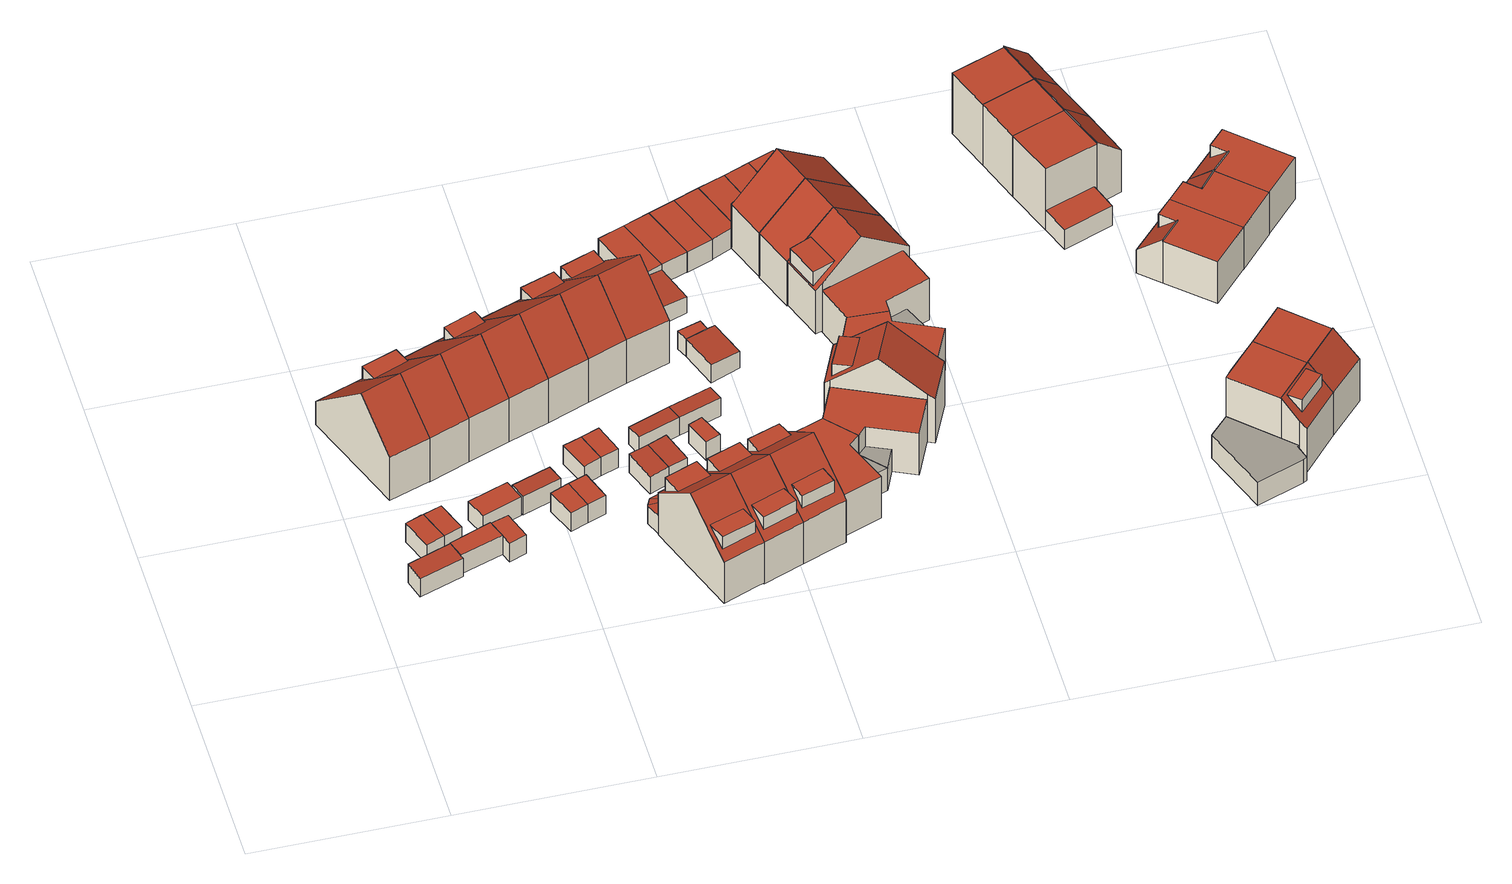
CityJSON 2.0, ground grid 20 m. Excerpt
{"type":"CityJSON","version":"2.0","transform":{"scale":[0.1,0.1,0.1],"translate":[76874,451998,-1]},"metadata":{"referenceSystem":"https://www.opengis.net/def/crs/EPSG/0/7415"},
"CityObjects":{
"building1":{"type":"Building","attributes":{"Volume":26.53,"Dakoppervlakte":10.63,"Muuroppervlakte":35.12,"Vloeroppervlakte":10.61,"hoogte_Z_max_in_m_NAP":2.45,"GEB_DOEL":"onbekend","dateOfConstruction":"1981-01-01","measuredHeight":2.57},"geometry":[{"type":"Solid","lod":"2","boundaries":[[[[0,1,2,3,4]],[[5,6,7,8,9]],[[3,2,9,8]],[[2,1,5,9]],[[1,0,6,5]],[[7,6,0,4]],[[7,4,3,8]]]],"semantics":{"surfaces":[{"type":"GroundSurface"},{"type":"RoofSurface"},{"type":"WallSurface"}],"values":[[0,1,2,2,2,2,2]]}}]},
"building2":{"type":"Building","attributes":{"Volume":17.94,"Dakoppervlakte":6.96,"Muuroppervlakte":28.15,"Vloeroppervlakte":6.96,"hoogte_Z_max_in_m_NAP":2.44,"GEB_DOEL":"onbekend","dateOfConstruction":"1981-01-01","measuredHeight":2.58},"geometry":[{"type":"Solid","lod":"2","boundaries":[[[[10,11,12,13,14]],[[15,16,17,18,19]],[[19,13,12,11,16,15]],[[11,10,17,16]],[[14,18,17,10]],[[13,19,18,14]]]],"semantics":{"surfaces":[{"type":"GroundSurface"},{"type":"RoofSurface"},{"type":"WallSurface"}],"values":[[0,1,2,2,2,2]]}}]},
"building3":{"type":"Building","attributes":{"Volume":18.06,"Dakoppervlakte":6.96,"Muuroppervlakte":28.33,"Vloeroppervlakte":6.96,"hoogte_Z_max_in_m_NAP":2.44,"GEB_DOEL":"onbekend","dateOfConstruction":"1981-01-01","measuredHeight":2.59},"geometry":[{"type":"Solid","lod":"2","boundaries":[[[[20,21,22,23]],[[19,18,24,25]],[[20,23,18,19]],[[23,22,24,18]],[[21,25,24,22]],[[20,19,25,21]]]],"semantics":{"surfaces":[{"type":"GroundSurface"},{"type":"RoofSurface"},{"type":"WallSurface"}],"values":[[0,1,2,2,2,2]]}}]},
"building4":{"type":"Building","attributes":{"Volume":401.96,"Dakoppervlakte":77.25,"Muuroppervlakte":218.85,"Vloeroppervlakte":54.76,"hoogte_Z_max_in_m_NAP":10.37,"GEB_DOEL":"woonfunctie","dateOfConstruction":"1981-01-01","measuredHeight":10.52},"geometry":[{"type":"Solid","lod":"2","boundaries":[[[[26,27,28,29,30,31]],[[32,33,34,35]],[[33,32,36,37]],[[26,35,34,27]],[[30,29,37,36]],[[37,29,28,33]],[[36,32,35,26,31,30]],[[28,27,34,33]]]],"semantics":{"surfaces":[{"type":"GroundSurface"},{"type":"RoofSurface"},{"type":"WallSurface"}],"values":[[0,1,1,2,2,2,2,2]]}}]},
"building5":{"type":"Building","attributes":{"Volume":23.72,"Dakoppervlakte":8.85,"Muuroppervlakte":34.92,"Vloeroppervlakte":8.85,"hoogte_Z_max_in_m_NAP":2.54,"GEB_DOEL":"onbekend","dateOfConstruction":"1981-01-01","measuredHeight":2.68},"geometry":[{"type":"Solid","lod":"2","boundaries":[[[[38,4,3,39]],[[40,41,42,43]],[[3,4,43,42]],[[4,38,40,43]],[[40,38,39,41]],[[3,42,41,39]]]],"semantics":{"surfaces":[{"type":"GroundSurface"},{"type":"RoofSurface"},{"type":"WallSurface"}],"values":[[0,1,2,2,2,2]]}}]},
"building6":{"type":"Building","attributes":{"Volume":15.72,"Dakoppervlakte":6.32,"Muuroppervlakte":25.7,"Vloeroppervlakte":6.32,"hoogte_Z_max_in_m_NAP":2.35,"GEB_DOEL":"onbekend","dateOfConstruction":"1981-01-01","measuredHeight":2.49},"geometry":[{"type":"Solid","lod":"2","boundaries":[[[[44,45,38,39,46]],[[47,48,49,50,51]],[[39,38,49,48]],[[38,45,50,49]],[[45,44,51,50]],[[51,44,46,47]],[[39,48,47,46]]]],"semantics":{"surfaces":[{"type":"GroundSurface"},{"type":"RoofSurface"},{"type":"WallSurface"}],"values":[[0,1,2,2,2,2,2]]}}]},
"building7":{"type":"Building","attributes":{"Volume":411.85,"Dakoppervlakte":67.81,"Muuroppervlakte":219.6,"Vloeroppervlakte":55.14,"hoogte_Z_max_in_m_NAP":10.37,"GEB_DOEL":"woonfunctie","dateOfConstruction":"1981-01-01","measuredHeight":10.54},"children":["building7-1"],"geometry":[{"type":"Solid","lod":"2","boundaries":[[[[52,53,54,55,56,57]],[[37,58,59,33]],[[59,60,34,33],[61,62,63,64]],[[53,52,34,60]],[[52,57,33,34]],[[56,55,58,37]],[[57,56,37,33]],[[58,55,54,53,60,59]],[[65,66,64,63]],[[65,63,62]],[[62,61,66,65]],[[66,61,64]]]],"semantics":{"surfaces":[{"type":"GroundSurface"},{"type":"RoofSurface"},{"type":"WallSurface"}],"values":[[0,1,1,2,2,2,2,2,1,2,2,2]]}}]},
"building7-1":{"type":"BuildingInstallation","attributes":{"relationToConstruction":"outside"},"parents":["building7"],"geometry":[{"type":"MultiSurface","lod":"2","boundaries":[[[65,66,64,63]],[[65,63,62]],[[62,61,66,65]],[[66,61,64]]],"semantics":{"surfaces":[{"type":"RoofSurface"},{"type":"WallSurface"}],"values":[0,1,1,1]}}]},
"building8":{"type":"Building","attributes":{"Volume":26.16,"Dakoppervlakte":10.47,"Muuroppervlakte":34,"Vloeroppervlakte":10.47,"hoogte_Z_max_in_m_NAP":2.35,"GEB_DOEL":"onbekend","dateOfConstruction":"1981-01-01","measuredHeight":2.5},"geometry":[{"type":"Solid","lod":"2","boundaries":[[[[67,68,69,70]],[[71,72,73,74]],[[69,68,73,72]],[[68,67,74,73]],[[71,74,67,70]],[[70,69,72,71]]]],"semantics":{"surfaces":[{"type":"GroundSurface"},{"type":"RoofSurface"},{"type":"WallSurface"}],"values":[[0,1,2,2,2,2]]}}]},
"building9":{"type":"Building","attributes":{"Volume":410.73,"Dakoppervlakte":78.29,"Muuroppervlakte":221.43,"Vloeroppervlakte":55.5,"hoogte_Z_max_in_m_NAP":10.37,"GEB_DOEL":"woonfunctie","dateOfConstruction":"1981-01-01","measuredHeight":10.58},"geometry":[{"type":"Solid","lod":"2","boundaries":[[[[55,54,53,75,76,77]],[[78,59,58,79]],[[59,78,80,60]],[[75,53,60,80]],[[55,77,79,58]],[[79,77,76,78]],[[54,55,58,59,60,53]],[[76,75,80,78]]]],"semantics":{"surfaces":[{"type":"GroundSurface"},{"type":"RoofSurface"},{"type":"WallSurface"}],"values":[[0,1,1,2,2,2,2,2]]}}]},
"building10":{"type":"Building","attributes":{"Volume":20.35,"Dakoppervlakte":8.07,"Muuroppervlakte":31.1,"Vloeroppervlakte":8.06,"hoogte_Z_max_in_m_NAP":2.32,"GEB_DOEL":"onbekend","dateOfConstruction":"1981-01-01","measuredHeight":2.57},"geometry":[{"type":"Solid","lod":"2","boundaries":[[[[81,82,83,84]],[[85,86,87,88]],[[82,88,87,83]],[[85,88,82,81]],[[85,81,84,86]],[[84,83,87,86]]]],"semantics":{"surfaces":[{"type":"GroundSurface"},{"type":"RoofSurface"},{"type":"WallSurface"}],"values":[[0,1,2,2,2,2]]}}]},
"building11":{"type":"Building","attributes":{"Volume":15.89,"Dakoppervlakte":6.57,"Muuroppervlakte":25.51,"Vloeroppervlakte":6.57,"hoogte_Z_max_in_m_NAP":2.35,"GEB_DOEL":"onbekend","dateOfConstruction":"1981-01-01","measuredHeight":2.42},"geometry":[{"type":"Solid","lod":"2","boundaries":[[[[89,90,91,92]],[[93,94,95,96]],[[92,94,93,89]],[[92,91,95,94]],[[90,96,95,91]],[[89,93,96,90]]]],"semantics":{"surfaces":[{"type":"GroundSurface"},{"type":"RoofSurface"},{"type":"WallSurface"}],"values":[[0,1,2,2,2,2]]}}]},
"building12":{"type":"Building","attributes":{"Volume":16.2,"Dakoppervlakte":6.57,"Muuroppervlakte":26.02,"Vloeroppervlakte":6.57,"hoogte_Z_max_in_m_NAP":2.35,"GEB_DOEL":"onbekend","dateOfConstruction":"1981-01-01","measuredHeight":2.47},"geometry":[{"type":"Solid","lod":"2","boundaries":[[[[89,97,98,90]],[[93,96,99,100]],[[89,90,96,93]],[[90,98,99,96]],[[97,100,99,98]],[[89,93,100,97]]]],"semantics":{"surfaces":[{"type":"GroundSurface"},{"type":"RoofSurface"},{"type":"WallSurface"}],"values":[[0,1,2,2,2,2]]}}]},
"building13":{"type":"Building","attributes":{"Volume":412.8,"Dakoppervlakte":69.1,"Muuroppervlakte":221.17,"Vloeroppervlakte":55.07,"hoogte_Z_max_in_m_NAP":10.37,"GEB_DOEL":"woonfunctie","dateOfConstruction":"1981-01-01","measuredHeight":10.58},"children":["building13-1"],"geometry":[{"type":"Solid","lod":"2","boundaries":[[[[77,76,75,101,102,103]],[[79,104,105,78]],[[105,106,80,78],[107,108,109,110]],[[101,75,80,106]],[[75,76,78,80]],[[77,103,104,79]],[[76,77,79,78]],[[104,103,102,101,106,105]],[[110,109,111,112]],[[111,109,108]],[[108,107,112,111]],[[112,107,110]]]],"semantics":{"surfaces":[{"type":"GroundSurface"},{"type":"RoofSurface"},{"type":"WallSurface"}],"values":[[0,1,1,2,2,2,2,2,1,2,2,2]]}}]},
"building13-1":{"type":"BuildingInstallation","attributes":{"relationToConstruction":"outside"},"parents":["building13"],"geometry":[{"type":"MultiSurface","lod":"2","boundaries":[[[110,109,111,112]],[[111,109,108]],[[108,107,112,111]],[[112,107,110]]],"semantics":{"surfaces":[{"type":"RoofSurface"},{"type":"WallSurface"}],"values":[0,1,1,1]}}]},
"building14":{"type":"Building","attributes":{"Volume":15.82,"Dakoppervlakte":6.49,"Muuroppervlakte":25.58,"Vloeroppervlakte":6.49,"hoogte_Z_max_in_m_NAP":2.35,"GEB_DOEL":"onbekend","dateOfConstruction":"1981-01-01","measuredHeight":2.44},"geometry":[{"type":"Solid","lod":"2","boundaries":[[[[113,114,115,116]],[[117,118,119,120]],[[116,118,117,113]],[[116,115,119,118]],[[114,120,119,115]],[[114,113,117,120]]]],"semantics":{"surfaces":[{"type":"GroundSurface"},{"type":"RoofSurface"},{"type":"WallSurface"}],"values":[[0,1,2,2,2,2]]}}]},
"building15":{"type":"Building","attributes":{"Volume":15.78,"Dakoppervlakte":6.49,"Muuroppervlakte":25.52,"Vloeroppervlakte":6.49,"hoogte_Z_max_in_m_NAP":2.35,"GEB_DOEL":"onbekend","dateOfConstruction":"1981-01-01","measuredHeight":2.43},"geometry":[{"type":"Solid","lod":"2","boundaries":[[[[113,121,122,114]],[[117,120,123,124]],[[113,114,120,117]],[[114,122,123,120]],[[121,124,123,122]],[[121,113,117,124]]]],"semantics":{"surfaces":[{"type":"GroundSurface"},{"type":"RoofSurface"},{"type":"WallSurface"}],"values":[[0,1,2,2,2,2]]}}]},
"building16":{"type":"Building","attributes":{"Volume":410.2,"Dakoppervlakte":78.32,"Muuroppervlakte":221.05,"Vloeroppervlakte":55.52,"hoogte_Z_max_in_m_NAP":10.37,"GEB_DOEL":"woonfunctie","dateOfConstruction":"1981-01-01","measuredHeight":10.57},"geometry":[{"type":"Solid","lod":"2","boundaries":[[[[101,125,126,127,103,102]],[[128,105,104,129]],[[105,128,130,106]],[[125,101,106,130]],[[103,127,129,104]],[[129,127,126,128]],[[104,105,106,101,102,103]],[[126,125,130,128]]]],"semantics":{"surfaces":[{"type":"GroundSurface"},{"type":"RoofSurface"},{"type":"WallSurface"}],"values":[[0,1,1,2,2,2,2,2]]}}]},
"building17":{"type":"Building","attributes":{"Volume":431.32,"Dakoppervlakte":55.51,"Muuroppervlakte":231.38,"Vloeroppervlakte":60.08,"hoogte_Z_max_in_m_NAP":10.13,"GEB_DOEL":"woonfunctie","dateOfConstruction":"1981-01-01","measuredHeight":10.16},"children":["building17-1","building17-2"],"geometry":[{"type":"Solid","lod":"2","boundaries":[[[[131,132,133,134,135,136,137,138,139,140,141,142,143,144,145]],[[146,147,148,149,150],[151,152,153,154]],[[155,147,146,156,157,158],[159,160,161,162]],[[163,164,165]],[[164,166,165]],[[165,166,167]],[[163,165,168,169,170]],[[165,167,171,172,168]],[[134,133,155,158,172]],[[148,147,155,133,132,131]],[[148,131,145,144,150,149]],[[137,166,164,138]],[[166,137,136,135,171,167]],[[171,135,134,172]],[[169,141,140,170]],[[142,141,169,157,156]],[[172,158,157,169,168]],[[170,140,139,138,164,163]],[[143,142,156,146]],[[146,150,144,143]],[[173,154,153,174]],[[173,174,152,151]],[[151,154,173]],[[174,153,152]],[[161,175,176,162]],[[175,161,160]],[[176,175,160,159]],[[159,162,176]]]],"semantics":{"surfaces":[{"type":"GroundSurface"},{"type":"RoofSurface"},{"type":"WallSurface"}],"values":[[0,1,1,1,1,1,1,1,2,2,2,2,2,2,2,2,2,2,2,2,1,2,2,2,1,2,2,2]]}}]},
"building17-1":{"type":"BuildingInstallation","attributes":{"relationToConstruction":"outside"},"parents":["building17"],"geometry":[{"type":"MultiSurface","lod":"2","boundaries":[[[173,154,153,174]],[[173,174,152,151]],[[151,154,173]],[[174,153,152]]],"semantics":{"surfaces":[{"type":"RoofSurface"},{"type":"WallSurface"}],"values":[0,1,1,1]}}]},
"building17-2":{"type":"BuildingInstallation","attributes":{"relationToConstruction":"outside"},"parents":["building17"],"geometry":[{"type":"MultiSurface","lod":"2","boundaries":[[[161,175,176,162]],[[175,161,160]],[[176,175,160,159]],[[159,162,176]]],"semantics":{"surfaces":[{"type":"RoofSurface"},{"type":"WallSurface"}],"values":[0,1,1,1]}}]},
"building18":{"type":"Building","attributes":{"Volume":16.82,"Dakoppervlakte":7.2,"Muuroppervlakte":25.78,"Vloeroppervlakte":7.19,"hoogte_Z_max_in_m_NAP":2.36,"GEB_DOEL":"onbekend","dateOfConstruction":"1981-01-01","measuredHeight":2.44},"geometry":[{"type":"Solid","lod":"2","boundaries":[[[[177,178,179,180]],[[181,182,183,184]],[[180,182,181,177]],[[180,179,183,182]],[[178,184,183,179]],[[184,178,177,181]]]],"semantics":{"surfaces":[{"type":"GroundSurface"},{"type":"RoofSurface"},{"type":"WallSurface"}],"values":[[0,1,2,2,2,2]]}}]},
"building19":{"type":"Building","attributes":{"Volume":17.02,"Dakoppervlakte":7.2,"Muuroppervlakte":26.09,"Vloeroppervlakte":7.19,"hoogte_Z_max_in_m_NAP":2.36,"GEB_DOEL":"onbekend","dateOfConstruction":"1981-01-01","measuredHeight":2.47},"geometry":[{"type":"Solid","lod":"2","boundaries":[[[[177,185,186,178]],[[184,187,188,181]],[[177,178,184,181]],[[187,184,178,186]],[[185,188,187,186]],[[177,181,188,185]]]],"semantics":{"surfaces":[{"type":"GroundSurface"},{"type":"RoofSurface"},{"type":"WallSurface"}],"values":[[0,1,2,2,2,2]]}}]},
"building20":{"type":"Building","attributes":{"Volume":400.64,"Dakoppervlakte":66.26,"Muuroppervlakte":219.38,"Vloeroppervlakte":53.48,"hoogte_Z_max_in_m_NAP":10.37,"GEB_DOEL":"woonfunctie","dateOfConstruction":"1981-01-01","measuredHeight":10.56},"children":["building20-1"],"geometry":[{"type":"Solid","lod":"2","boundaries":[[[[189,190,191,127,126,125]],[[129,192,193,128]],[[193,194,130,128],[195,196,197,198]],[[125,130,194,189]],[[125,126,128,130]],[[127,191,192,129]],[[126,127,129,128]],[[192,191,190,189,194,193]],[[199,198,197,200]],[[200,197,196]],[[196,195,199,200]],[[199,195,198]]]],"semantics":{"surfaces":[{"type":"GroundSurface"},{"type":"RoofSurface"},{"type":"WallSurface"}],"values":[[0,1,1,2,2,2,2,2,1,2,2,2]]}}]},
"building20-1":{"type":"BuildingInstallation","attributes":{"relationToConstruction":"outside"},"parents":["building20"],"geometry":[{"type":"MultiSurface","lod":"2","boundaries":[[[199,198,197,200]],[[200,197,196]],[[196,195,199,200]],[[199,195,198]]],"semantics":{"surfaces":[{"type":"RoofSurface"},{"type":"WallSurface"}],"values":[0,1,1,1]}}]},
"building21":{"type":"Building","attributes":{"Volume":19.39,"Dakoppervlakte":8.1,"Muuroppervlakte":30.51,"Vloeroppervlakte":8.09,"hoogte_Z_max_in_m_NAP":2.33,"GEB_DOEL":"onbekend","dateOfConstruction":"1981-01-01","measuredHeight":2.46},"geometry":[{"type":"Solid","lod":"2","boundaries":[[[[201,202,203,204,205]],[[206,207,208,209,210]],[[209,203,202,201,206,210]],[[207,206,201,205]],[[205,204,208,207]],[[204,203,209,208]]]],"semantics":{"surfaces":[{"type":"GroundSurface"},{"type":"RoofSurface"},{"type":"WallSurface"}],"values":[[0,1,2,2,2,2]]}}]},
"building22":{"type":"Building","attributes":{"Volume":393.53,"Dakoppervlakte":43.56,"Muuroppervlakte":222.56,"Vloeroppervlakte":47.98,"hoogte_Z_max_in_m_NAP":10.13,"GEB_DOEL":"woonfunctie","dateOfConstruction":"1981-01-01","measuredHeight":10.24},"children":["building22-1","building22-2"],"geometry":[{"type":"Solid","lod":"2","boundaries":[[[[211,212,213,214,215,216]],[[146,150,217,218],[219,220,221,222]],[[218,223,156,146],[224,225,226,227]],[[213,156,223,214]],[[156,213,212,146]],[[218,217,216,215,214,223]],[[211,216,217,150]],[[212,211,150,146]],[[228,229,222,221]],[[229,228,220,219]],[[219,222,229]],[[228,221,220]],[[230,231,224,227]],[[230,227,226]],[[226,225,231,230]],[[231,225,224]]]],"semantics":{"surfaces":[{"type":"GroundSurface"},{"type":"RoofSurface"},{"type":"WallSurface"}],"values":[[0,1,1,2,2,2,2,2,1,2,2,2,1,2,2,2]]}}]},
"building22-1":{"type":"BuildingInstallation","attributes":{"relationToConstruction":"outside"},"parents":["building22"],"geometry":[{"type":"MultiSurface","lod":"2","boundaries":[[[228,229,222,221]],[[229,228,220,219]],[[219,222,229]],[[228,221,220]]],"semantics":{"surfaces":[{"type":"RoofSurface"},{"type":"WallSurface"}],"values":[0,1,1,1]}}]},
"building22-2":{"type":"BuildingInstallation","attributes":{"relationToConstruction":"outside"},"parents":["building22"],"geometry":[{"type":"MultiSurface","lod":"2","boundaries":[[[230,231,224,227]],[[230,227,226]],[[226,225,231,230]],[[231,225,224]]],"semantics":{"surfaces":[{"type":"RoofSurface"},{"type":"WallSurface"}],"values":[0,1,1,1]}}]},
"building23":{"type":"Building","attributes":{"Volume":10.86,"Dakoppervlakte":4.49,"Muuroppervlakte":21.28,"Vloeroppervlakte":4.49,"hoogte_Z_max_in_m_NAP":2.35,"GEB_DOEL":"onbekend","dateOfConstruction":"1981-01-01","measuredHeight":2.42},"geometry":[{"type":"Solid","lod":"2","boundaries":[[[[232,233,234,235]],[[236,237,238,239]],[[235,239,238,232]],[[236,239,235,234]],[[233,237,236,234]],[[232,238,237,233]]]],"semantics":{"surfaces":[{"type":"GroundSurface"},{"type":"RoofSurface"},{"type":"WallSurface"}],"values":[[0,1,2,2,2,2]]}}]},
"building24":{"type":"Building","attributes":{"Volume":437.49,"Dakoppervlakte":72.94,"Muuroppervlakte":223.43,"Vloeroppervlakte":58.45,"hoogte_Z_max_in_m_NAP":10.37,"GEB_DOEL":"woonfunctie","dateOfConstruction":"1981-01-01","measuredHeight":10.57},"children":["building24-1"],"geometry":[{"type":"Solid","lod":"2","boundaries":[[[[240,241,242,191,190,189]],[[192,243,244,193]],[[244,245,194,193],[246,247,248,249]],[[191,242,243,192]],[[243,242,241,244]],[[240,189,194,245]],[[241,240,245,244]],[[192,193,194,189,190,191]],[[250,249,248,251]],[[251,248,247]],[[250,251,247,246]],[[250,246,249]]]],"semantics":{"surfaces":[{"type":"GroundSurface"},{"type":"RoofSurface"},{"type":"WallSurface"}],"values":[[0,1,1,2,2,2,2,2,1,2,2,2]]}}]},
"building24-1":{"type":"BuildingInstallation","attributes":{"relationToConstruction":"outside"},"parents":["building24"],"geometry":[{"type":"MultiSurface","lod":"2","boundaries":[[[250,249,248,251]],[[251,248,247]],[[250,251,247,246]],[[250,246,249]]],"semantics":{"surfaces":[{"type":"RoofSurface"},{"type":"WallSurface"}],"values":[0,1,1,1]}}]},
"building25":{"type":"Building","attributes":{"Volume":19.46,"Dakoppervlakte":8.1,"Muuroppervlakte":30.62,"Vloeroppervlakte":8.09,"hoogte_Z_max_in_m_NAP":2.33,"GEB_DOEL":"onbekend","dateOfConstruction":"1981-01-01","measuredHeight":2.46},"geometry":[{"type":"Solid","lod":"2","boundaries":[[[[203,252,253,204]],[[254,255,209,208]],[[208,209,203,204]],[[204,253,254,208]],[[253,252,255,254]],[[252,203,209,255]]]],"semantics":{"surfaces":[{"type":"GroundSurface"},{"type":"RoofSurface"},{"type":"WallSurface"}],"values":[[0,1,2,2,2,2]]}}]},
"building26":{"type":"Building","attributes":{"Volume":445.77,"Dakoppervlakte":53.87,"Muuroppervlakte":229.79,"Vloeroppervlakte":54.85,"hoogte_Z_max_in_m_NAP":10.13,"GEB_DOEL":"woonfunctie","dateOfConstruction":"1981-01-01","measuredHeight":10.22},"children":["building26-1","building26-2"],"geometry":[{"type":"Solid","lod":"2","boundaries":[[[[256,257,258,259,260,261,216,215,214,262]],[[263,218,217,264,265,266],[267,268,269,270]],[[271,272,273,223,218,263],[274,275,276,277]],[[256,262,273,272]],[[214,223,273,262]],[[223,214,215,216,217,218]],[[271,257,256,272]],[[266,265,260,259]],[[266,259,258,263]],[[217,216,261,260,265,264]],[[258,257,271,263]],[[270,269,278,279]],[[268,267,279,278]],[[267,270,279]],[[278,269,268]],[[277,280,281,274]],[[280,277,276]],[[276,275,281,280]],[[281,275,274]]]],"semantics":{"surfaces":[{"type":"GroundSurface"},{"type":"RoofSurface"},{"type":"WallSurface"}],"values":[[0,1,1,2,2,2,2,2,2,2,2,1,2,2,2,1,2,2,2]]}}]},
"building26-1":{"type":"BuildingInstallation","attributes":{"relationToConstruction":"outside"},"parents":["building26"],"geometry":[{"type":"MultiSurface","lod":"2","boundaries":[[[270,269,278,279]],[[268,267,279,278]],[[267,270,279]],[[278,269,268]]],"semantics":{"surfaces":[{"type":"RoofSurface"},{"type":"WallSurface"}],"values":[0,1,1,1]}}]},
"building26-2":{"type":"BuildingInstallation","attributes":{"relationToConstruction":"outside"},"parents":["building26"],"geometry":[{"type":"MultiSurface","lod":"2","boundaries":[[[277,280,281,274]],[[280,277,276]],[[276,275,281,280]],[[281,275,274]]],"semantics":{"surfaces":[{"type":"RoofSurface"},{"type":"WallSurface"}],"values":[0,1,1,1]}}]},
"building27":{"type":"Building","attributes":{"Volume":7.26,"Dakoppervlakte":3.07,"Muuroppervlakte":17.64,"Vloeroppervlakte":3.07,"hoogte_Z_max_in_m_NAP":2.33,"GEB_DOEL":"onbekend","dateOfConstruction":"1981-01-01","measuredHeight":2.45},"geometry":[{"type":"Solid","lod":"2","boundaries":[[[[282,283,284,285]],[[286,287,288,289]],[[283,282,289,288]],[[286,289,282,285]],[[284,287,286,285]],[[284,283,288,287]]]],"semantics":{"surfaces":[{"type":"GroundSurface"},{"type":"RoofSurface"},{"type":"WallSurface"}],"values":[[0,1,2,2,2,2]]}}]},
"building28":{"type":"Building","attributes":{"Volume":50.04,"Dakoppervlakte":18.09,"Muuroppervlakte":50.67,"Vloeroppervlakte":18.09,"hoogte_Z_max_in_m_NAP":2.54,"GEB_DOEL":"overige gebruiksfunctie","dateOfConstruction":"1981-01-01","measuredHeight":2.77},"geometry":[{"type":"Solid","lod":"2","boundaries":[[[[290,291,292,293]],[[294,295,296,297]],[[290,293,295,294]],[[292,296,295,293]],[[292,291,297,296]],[[291,290,294,297]]]],"semantics":{"surfaces":[{"type":"GroundSurface"},{"type":"RoofSurface"},{"type":"WallSurface"}],"values":[[0,1,2,2,2,2]]}}]},
"building29":{"type":"Building","attributes":{"Volume":33.11,"Dakoppervlakte":14.17,"Muuroppervlakte":34.72,"Vloeroppervlakte":14.15,"hoogte_Z_max_in_m_NAP":2.29,"GEB_DOEL":"onbekend","dateOfConstruction":"1981-01-01","measuredHeight":2.44},"geometry":[{"type":"Solid","lod":"2","boundaries":[[[[298,299,300,301,302]],[[303,304,305,306,307]],[[301,300,304,303]],[[300,299,305,304]],[[299,298,306,305]],[[302,307,306,298]],[[307,302,301,303]]]],"semantics":{"surfaces":[{"type":"GroundSurface"},{"type":"RoofSurface"},{"type":"WallSurface"}],"values":[[0,1,2,2,2,2,2]]}}]},
"building30":{"type":"Building","attributes":{"Volume":32.66,"Dakoppervlakte":13.99,"Muuroppervlakte":35.15,"Vloeroppervlakte":13.96,"hoogte_Z_max_in_m_NAP":2.33,"GEB_DOEL":"onbekend","dateOfConstruction":"1981-01-01","measuredHeight":2.45},"geometry":[{"type":"Solid","lod":"2","boundaries":[[[[308,309,283,282,310]],[[311,312,289,288,313]],[[309,308,311,313]],[[311,308,310,312]],[[289,312,310,282]],[[283,288,289,282]],[[283,309,313,288]]]],"semantics":{"surfaces":[{"type":"GroundSurface"},{"type":"RoofSurface"},{"type":"WallSurface"}],"values":[[0,1,2,2,2,2,2]]}}]},
"building31":{"type":"Building","attributes":{"Volume":262.92,"Dakoppervlakte":43.87,"Muuroppervlakte":166.03,"Vloeroppervlakte":49.37,"hoogte_Z_max_in_m_NAP":5.51,"GEB_DOEL":"woonfunctie","dateOfConstruction":"1981-01-01","measuredHeight":5.61},"geometry":[{"type":"Solid","lod":"2","boundaries":[[[[314,315,316,317,259,257,318]],[[319,320,321,322]],[[323,324,325,326,327,328]],[[323,259,317,324]],[[326,321,314,318,327]],[[257,328,327,318]],[[259,323,328,257]],[[316,315,320,319]],[[314,321,320,315]],[[325,324,317,316,319,322]],[[325,322,321,326]]]],"semantics":{"surfaces":[{"type":"GroundSurface"},{"type":"OuterFloorSurface"},{"type":"RoofSurface"},{"type":"WallSurface"}],"values":[[0,1,2,3,3,3,3,3,3,3,3]]}}]},
"building32":{"type":"Building","attributes":{"Volume":49.43,"Dakoppervlakte":18.15,"Muuroppervlakte":49.84,"Vloeroppervlakte":18.15,"hoogte_Z_max_in_m_NAP":2.54,"GEB_DOEL":"overige gebruiksfunctie","dateOfConstruction":"1981-01-01","measuredHeight":2.72},"geometry":[{"type":"Solid","lod":"2","boundaries":[[[[329,290,293,330]],[[295,294,331,332]],[[329,330,332,331]],[[330,293,295,332]],[[294,295,293,290]],[[331,294,290,329]]]],"semantics":{"surfaces":[{"type":"GroundSurface"},{"type":"RoofSurface"},{"type":"WallSurface"}],"values":[[0,1,2,2,2,2]]}}]},
"building33":{"type":"Building","attributes":{"Volume":50.01,"Dakoppervlakte":17.81,"Muuroppervlakte":50.98,"Vloeroppervlakte":17.81,"hoogte_Z_max_in_m_NAP":2.54,"GEB_DOEL":"overige gebruiksfunctie","dateOfConstruction":"1981-01-01","measuredHeight":2.81},"geometry":[{"type":"Solid","lod":"2","boundaries":[[[[333,334,335,336]],[[337,338,332,331]],[[338,337,333,336]],[[335,332,338,336]],[[334,331,332,335]],[[334,333,337,331]]]],"semantics":{"surfaces":[{"type":"GroundSurface"},{"type":"RoofSurface"},{"type":"WallSurface"}],"values":[[0,1,2,2,2,2]]}}]},
"building34":{"type":"Building","attributes":{"Volume":262.85,"Dakoppervlakte":43.74,"Muuroppervlakte":165.88,"Vloeroppervlakte":49.11,"hoogte_Z_max_in_m_NAP":5.51,"GEB_DOEL":"woonfunctie","dateOfConstruction":"1981-01-01","measuredHeight":5.64},"geometry":[{"type":"Solid","lod":"2","boundaries":[[[[339,340,341,342,315,314,318]],[[320,343,344,321]],[[326,345,346,347,348,327]],[[348,339,318,327]],[[318,314,321,326,327]],[[341,340,347,346]],[[339,348,347,340]],[[321,314,315,320]],[[315,342,343,320]],[[326,321,344,345]],[[341,346,345,344,343,342]]]],"semantics":{"surfaces":[{"type":"GroundSurface"},{"type":"OuterFloorSurface"},{"type":"RoofSurface"},{"type":"WallSurface"}],"values":[[0,1,2,3,3,3,3,3,3,3,3]]}}]},
"building35":{"type":"Building","attributes":{"Volume":48.38,"Dakoppervlakte":17.46,"Muuroppervlakte":49.88,"Vloeroppervlakte":17.46,"hoogte_Z_max_in_m_NAP":2.54,"GEB_DOEL":"overige gebruiksfunctie","dateOfConstruction":"1981-01-01","measuredHeight":2.77},"geometry":[{"type":"Solid","lod":"2","boundaries":[[[[349,350,351,352,353]],[[354,355,356,338,337]],[[350,349,355,354]],[[349,353,356,355]],[[352,338,356,353]],[[351,337,338,352]],[[351,350,354,337]]]],"semantics":{"surfaces":[{"type":"GroundSurface"},{"type":"RoofSurface"},{"type":"WallSurface"}],"values":[[0,1,2,2,2,2,2]]}}]},
"building36":{"type":"Building","attributes":{"Volume":442.8,"Dakoppervlakte":59.5,"Muuroppervlakte":233.34,"Vloeroppervlakte":53.77,"hoogte_Z_max_in_m_NAP":10.1,"GEB_DOEL":"woonfunctie","dateOfConstruction":"1981-01-01","measuredHeight":10.27},"children":["building36-1"],"geometry":[{"type":"Solid","lod":"2","boundaries":[[[[357,358,359,360,361,362,363,364,365,366]],[[367,368,369,370,371,372],[373,374,375,376]],[[377,378,379,372,371,380]],[[358,368,367,359]],[[369,368,358,357]],[[369,357,366,370]],[[370,366,365,364,380,371]],[[377,380,364,363]],[[378,377,363,362]],[[379,378,362,361]],[[372,379,361,360]],[[359,367,372,360]],[[381,373,376,382]],[[382,376,375]],[[375,374,381,382]],[[381,374,373]]]],"semantics":{"surfaces":[{"type":"GroundSurface"},{"type":"RoofSurface"},{"type":"WallSurface"}],"values":[[0,1,1,2,2,2,2,2,2,2,2,2,1,2,2,2]]}}]},
"building36-1":{"type":"BuildingInstallation","attributes":{"relationToConstruction":"outside"},"parents":["building36"],"geometry":[{"type":"MultiSurface","lod":"2","boundaries":[[[381,373,376,382]],[[382,376,375]],[[375,374,381,382]],[[381,374,373]]],"semantics":{"surfaces":[{"type":"RoofSurface"},{"type":"WallSurface"}],"values":[0,1,1,1]}}]},
"building37":{"type":"Building","attributes":{"Volume":48.03,"Dakoppervlakte":17.51,"Muuroppervlakte":49.3,"Vloeroppervlakte":17.51,"hoogte_Z_max_in_m_NAP":2.54,"GEB_DOEL":"overige gebruiksfunctie","dateOfConstruction":"1981-01-01","measuredHeight":2.74},"geometry":[{"type":"Solid","lod":"2","boundaries":[[[[353,383,384,349]],[[356,355,385,386]],[[349,384,385,355]],[[384,383,386,385]],[[353,356,386,383]],[[355,356,353,349]]]],"semantics":{"surfaces":[{"type":"GroundSurface"},{"type":"RoofSurface"},{"type":"WallSurface"}],"values":[[0,1,2,2,2,2]]}}]},
"building38":{"type":"Building","attributes":{"Volume":260.17,"Dakoppervlakte":43.72,"Muuroppervlakte":164.2,"Vloeroppervlakte":49.2,"hoogte_Z_max_in_m_NAP":5.51,"GEB_DOEL":"woonfunctie","dateOfConstruction":"1981-01-01","measuredHeight":5.58},"geometry":[{"type":"Solid","lod":"2","boundaries":[[[[387,388,389,390,391,392,393]],[[394,395,396,397]],[[398,399,400,401,402,403]],[[388,387,400,399]],[[387,393,401,400]],[[401,393,392,402]],[[399,398,395,389,388]],[[397,391,390,394]],[[390,389,395,394]],[[403,402,392,391,397,396]],[[403,396,395,398]]]],"semantics":{"surfaces":[{"type":"GroundSurface"},{"type":"OuterFloorSurface"},{"type":"RoofSurface"},{"type":"WallSurface"}],"values":[[0,1,2,3,3,3,3,3,3,3,3]]}}]},
"building39":{"type":"Building","attributes":{"Volume":46.88,"Dakoppervlakte":17.17,"Muuroppervlakte":48.64,"Vloeroppervlakte":17.17,"hoogte_Z_max_in_m_NAP":2.54,"GEB_DOEL":"overige gebruiksfunctie","dateOfConstruction":"1981-01-01","measuredHeight":2.73},"geometry":[{"type":"Solid","lod":"2","boundaries":[[[[383,404,405,384]],[[386,385,406,407]],[[384,405,406,385]],[[405,404,407,406]],[[383,386,407,404]],[[383,384,385,386]]]],"semantics":{"surfaces":[{"type":"GroundSurface"},{"type":"RoofSurface"},{"type":"WallSurface"}],"values":[[0,1,2,2,2,2]]}}]},
"building40":{"type":"Building","attributes":{"Volume":394.44,"Dakoppervlakte":63.59,"Muuroppervlakte":224.37,"Vloeroppervlakte":49.16,"hoogte_Z_max_in_m_NAP":10.1,"GEB_DOEL":"woonfunctie","dateOfConstruction":"1981-01-01","measuredHeight":10.2},"geometry":[{"type":"Solid","lod":"2","boundaries":[[[[408,409,410,411,412,413,414,415,416]],[[417,418,419,420,421]],[[422,423,424,418,417,425]],[[418,410,409,408,420,419]],[[421,420,408,416]],[[414,413,422,425]],[[423,422,413,412]],[[418,424,423,412,411,410]],[[421,416,415,414,425,417]]]],"semantics":{"surfaces":[{"type":"GroundSurface"},{"type":"RoofSurface"},{"type":"WallSurface"}],"values":[[0,1,1,2,2,2,2,2,2]]}}]},
"building41":{"type":"Building","attributes":{"Volume":391.57,"Dakoppervlakte":62.69,"Muuroppervlakte":225.36,"Vloeroppervlakte":48.47,"hoogte_Z_max_in_m_NAP":10.1,"GEB_DOEL":"woonfunctie","dateOfConstruction":"1981-01-01","measuredHeight":10.26},"geometry":[{"type":"Solid","lod":"2","boundaries":[[[[426,427,428,429,430,431]],[[432,417,421,433]],[[425,417,432,434]],[[425,434,426,431]],[[429,428,433,421]],[[432,433,428,427]],[[430,429,421,417,425,431]],[[427,426,434,432]]]],"semantics":{"surfaces":[{"type":"GroundSurface"},{"type":"RoofSurface"},{"type":"WallSurface"}],"values":[[0,1,1,2,2,2,2,2]]}}]},
"building42":{"type":"Building","attributes":{"Volume":411.26,"Dakoppervlakte":53.72,"Muuroppervlakte":224.29,"Vloeroppervlakte":50.5,"hoogte_Z_max_in_m_NAP":10.1,"GEB_DOEL":"woonfunctie","dateOfConstruction":"1981-01-01","measuredHeight":10.15},"children":["building42-1"],"geometry":[{"type":"Solid","lod":"2","boundaries":[[[[435,436,437,438,439,440,441,442]],[[443,432,433,444,445],[446,447,448,449]],[[432,443,450,451,434]],[[436,435,444,433]],[[445,444,435,442]],[[440,439,451,450,443,445,442,441]],[[434,451,439,438]],[[432,434,438,437]],[[437,436,433,432]],[[452,453,446,449]],[[452,448,447,453]],[[447,446,453]],[[452,449,448]]]],"semantics":{"surfaces":[{"type":"GroundSurface"},{"type":"RoofSurface"},{"type":"WallSurface"}],"values":[[0,1,1,2,2,2,2,2,2,1,2,2,2]]}}]},
"building42-1":{"type":"BuildingInstallation","attributes":{"relationToConstruction":"outside"},"parents":["building42"],"geometry":[{"type":"MultiSurface","lod":"2","boundaries":[[[452,453,446,449]],[[452,448,447,453]],[[447,446,453]],[[452,449,448]]],"semantics":{"surfaces":[{"type":"RoofSurface"},{"type":"WallSurface"}],"values":[0,1,1,1]}}]},
"building43":{"type":"Building","attributes":{"Volume":260.33,"Dakoppervlakte":43.63,"Muuroppervlakte":164.51,"Vloeroppervlakte":49.04,"hoogte_Z_max_in_m_NAP":5.51,"GEB_DOEL":"woonfunctie","dateOfConstruction":"1981-01-01","measuredHeight":5.59},"geometry":[{"type":"Solid","lod":"2","boundaries":[[[[454,455,456,390,389,388,457]],[[394,458,459,395]],[[398,460,461,462,463,399]],[[457,388,399,463]],[[389,395,398,399,388]],[[455,454,462,461]],[[463,462,454,457]],[[394,395,389,390]],[[456,458,394,390]],[[398,395,459,460]],[[460,459,458,456,455,461]]]],"semantics":{"surfaces":[{"type":"GroundSurface"},{"type":"OuterFloorSurface"},{"type":"RoofSurface"},{"type":"WallSurface"}],"values":[[0,1,2,3,3,3,3,3,3,3,3]]}}]},
"building44":{"type":"Building","attributes":{"Volume":46.9,"Dakoppervlakte":17.19,"Muuroppervlakte":48.48,"Vloeroppervlakte":17.19,"hoogte_Z_max_in_m_NAP":2.54,"GEB_DOEL":"overige gebruiksfunctie","dateOfConstruction":"1981-01-01","measuredHeight":2.73},"geometry":[{"type":"Solid","lod":"2","boundaries":[[[[464,405,404,465,466]],[[467,468,469,407,406]],[[467,464,466,465,469,468]],[[404,407,469,465]],[[404,405,406,407]],[[405,464,467,406]]]],"semantics":{"surfaces":[{"type":"GroundSurface"},{"type":"RoofSurface"},{"type":"WallSurface"}],"values":[[0,1,2,2,2,2]]}}]},
"building45":{"type":"Building","attributes":{"Volume":118.46,"Dakoppervlakte":0,"Muuroppervlakte":80.47,"Vloeroppervlakte":37.95,"hoogte_Z_max_in_m_NAP":2.71,"GEB_DOEL":"overige gebruiksfunctie","dateOfConstruction":"1982-01-01","measuredHeight":3.12},"geometry":[{"type":"Solid","lod":"2","boundaries":[[[[470,471,472,473,474,475,476]],[[477,478,479,480,481,482,483]],[[482,473,472,483]],[[471,470,478,477]],[[470,476,479,478]],[[476,475,480,479]],[[475,474,481,480]],[[473,482,481,474]],[[472,471,477,483]]]],"semantics":{"surfaces":[{"type":"GroundSurface"},{"type":"OuterFloorSurface"},{"type":"WallSurface"}],"values":[[0,1,2,2,2,2,2,2,2]]}}]},
"building46":{"type":"Building","attributes":{"Volume":342.11,"Dakoppervlakte":49.35,"Muuroppervlakte":205.9,"Vloeroppervlakte":43.79,"hoogte_Z_max_in_m_NAP":8.06,"GEB_DOEL":"woonfunctie","dateOfConstruction":"1982-01-01","measuredHeight":8.35},"geometry":[{"type":"Solid","lod":"2","boundaries":[[[[484,485,486,487,488,489]],[[490,491,492,493]],[[494,495,496,497]],[[490,488,487,491]],[[487,486,492,491]],[[485,493,492,486]],[[493,485,484,494,497]],[[484,489,495,494]],[[490,496,495,489,488]],[[496,490,493,497]]]],"semantics":{"surfaces":[{"type":"GroundSurface"},{"type":"RoofSurface"},{"type":"WallSurface"}],"values":[[0,1,1,2,2,2,2,2,2,2]]}}]},
"building47":{"type":"Building","attributes":{"Volume":407.31,"Dakoppervlakte":69.35,"Muuroppervlakte":227.07,"Vloeroppervlakte":63.48,"hoogte_Z_max_in_m_NAP":8.06,"GEB_DOEL":"woonfunctie","dateOfConstruction":"1982-01-01","measuredHeight":8.38},"geometry":[{"type":"Solid","lod":"2","boundaries":[[[[498,499,500,501,502,503,504,505,506]],[[507,508,509,510]],[[511,512,513,514]],[[515,516,517,518]],[[509,508,505,504]],[[512,498,506,513]],[[513,506,505,508,514]],[[511,507,499,498,512]],[[514,508,507,511]],[[518,502,501,515]],[[515,501,500,516]],[[518,517,503,502]],[[499,507,510,517,516,500]],[[504,503,517,510,509]]]],"semantics":{"surfaces":[{"type":"GroundSurface"},{"type":"RoofSurface"},{"type":"WallSurface"}],"values":[[0,1,1,1,2,2,2,2,2,2,2,2,2,2]]}}]},
"building48":{"type":"Building","attributes":{"Volume":335.44,"Dakoppervlakte":48.42,"Muuroppervlakte":204.46,"Vloeroppervlakte":42.96,"hoogte_Z_max_in_m_NAP":8.06,"GEB_DOEL":"woonfunctie","dateOfConstruction":"1982-01-01","measuredHeight":8.35},"geometry":[{"type":"Solid","lod":"2","boundaries":[[[[486,485,484,506,505,504]],[[509,508,493,492]],[[513,494,497,514]],[[486,492,493,485]],[[486,504,509,492]],[[508,509,504,505]],[[505,506,513,514,508]],[[484,494,513,506]],[[494,484,485,493,497]],[[493,508,514,497]]]],"semantics":{"surfaces":[{"type":"GroundSurface"},{"type":"RoofSurface"},{"type":"WallSurface"}],"values":[[0,1,1,2,2,2,2,2,2,2]]}}]},
"building49":{"type":"Building","attributes":{"Volume":374.56,"Dakoppervlakte":43.75,"Muuroppervlakte":215,"Vloeroppervlakte":46.18,"hoogte_Z_max_in_m_NAP":8.11,"GEB_DOEL":"woonfunctie","dateOfConstruction":"1982-01-01","measuredHeight":8.53},"children":["building49-1"],"geometry":[{"type":"Solid","lod":"2","boundaries":[[[[473,519,472,520,521,522,523,524,525]],[[526,527,528,529,530,531]],[[532,533,534,535,536],[537,538,539,540]],[[519,528,527,472]],[[522,530,529,523]],[[535,534,528,519,473]],[[536,535,473,525]],[[524,532,536,525]],[[529,533,532,524,523]],[[534,533,529,528]],[[522,521,520,472,527,526,531,530]],[[539,541,542,540]],[[541,539,538]],[[542,541,538,537]],[[542,537,540]]]],"semantics":{"surfaces":[{"type":"GroundSurface"},{"type":"RoofSurface"},{"type":"WallSurface"}],"values":[[0,1,1,2,2,2,2,2,2,2,2,1,2,2,2]]}}]},
"building49-1":{"type":"BuildingInstallation","attributes":{"relationToConstruction":"outside"},"parents":["building49"],"geometry":[{"type":"MultiSurface","lod":"2","boundaries":[[[539,541,542,540]],[[541,539,538]],[[542,541,538,537]],[[542,537,540]]],"semantics":{"surfaces":[{"type":"RoofSurface"},{"type":"WallSurface"}],"values":[0,1,1,1]}}]},
"building50":{"type":"Building","attributes":{"Volume":239.77,"Dakoppervlakte":49.04,"Muuroppervlakte":143.75,"Vloeroppervlakte":45.11,"hoogte_Z_max_in_m_NAP":5.49,"GEB_DOEL":"woonfunctie","dateOfConstruction":"1982-01-01","measuredHeight":5.8},"geometry":[{"type":"Solid","lod":"2","boundaries":[[[[543,544,545,546,547,548]],[[549,550,551,552,553,554,555]],[[556,557,558,559,560,554,561]],[[550,546,545,551]],[[551,545,544,556,552]],[[544,543,557,556]],[[543,548,558,557]],[[548,547,549,559,558]],[[561,553,552,556]],[[553,561,554]],[[555,554,560]],[[549,555,560,559]],[[546,550,549,547]]]],"semantics":{"surfaces":[{"type":"GroundSurface"},{"type":"RoofSurface"},{"type":"WallSurface"}],"values":[[0,1,1,2,2,2,2,2,2,2,2,2,2]]}}]},
"building51":{"type":"Building","attributes":{"Volume":350.88,"Dakoppervlakte":49.63,"Muuroppervlakte":210.97,"Vloeroppervlakte":43.85,"hoogte_Z_max_in_m_NAP":8.11,"GEB_DOEL":"woonfunctie","dateOfConstruction":"1982-01-01","measuredHeight":8.53},"geometry":[{"type":"Solid","lod":"2","boundaries":[[[[562,563,564,524,523,522]],[[530,529,565,566]],[[567,533,532,568]],[[563,562,566,565]],[[562,522,530,566]],[[522,523,529,530]],[[564,563,565,567,568]],[[533,529,523,524,532]],[[568,532,524,564]],[[533,567,565,529]]]],"semantics":{"surfaces":[{"type":"GroundSurface"},{"type":"RoofSurface"},{"type":"WallSurface"}],"values":[[0,1,1,2,2,2,2,2,2,2]]}}]},
"building52":{"type":"Building","attributes":{"Volume":240.15,"Dakoppervlakte":48.13,"Muuroppervlakte":145.28,"Vloeroppervlakte":44.56,"hoogte_Z_max_in_m_NAP":5.49,"GEB_DOEL":"woonfunctie","dateOfConstruction":"1982-01-01","measuredHeight":5.86},"geometry":[{"type":"Solid","lod":"2","boundaries":[[[[569,570,571,572,573,574]],[[575,576,577,552,551,578,579]],[[556,580,576,581,582,583,557]],[[551,569,574,578]],[[573,579,578,574]],[[573,572,583,582,579]],[[583,572,571,557]],[[570,556,557,571]],[[580,577,576]],[[556,552,577,580]],[[575,581,576]],[[581,575,579,582]],[[552,556,570,569,551]]]],"semantics":{"surfaces":[{"type":"GroundSurface"},{"type":"RoofSurface"},{"type":"WallSurface"}],"values":[[0,1,1,2,2,2,2,2,2,2,2,2,2]]}}]},
"building53":{"type":"Building","attributes":{"Volume":236.11,"Dakoppervlakte":48.07,"Muuroppervlakte":142.96,"Vloeroppervlakte":44.41,"hoogte_Z_max_in_m_NAP":5.49,"GEB_DOEL":"woonfunctie","dateOfConstruction":"1982-01-01","measuredHeight":5.79},"geometry":[{"type":"Solid","lod":"2","boundaries":[[[[584,585,586,587,588,589]],[[590,591,592,593,594,579,578]],[[595,596,583,582,597,593,598]],[[578,587,586,590]],[[595,591,590,586,585]],[[584,596,595,585]],[[589,583,596,584]],[[579,582,583,589,588]],[[598,593,592]],[[592,591,595,598]],[[594,593,597]],[[597,582,579,594]],[[587,578,579,588]]]],"semantics":{"surfaces":[{"type":"GroundSurface"},{"type":"RoofSurface"},{"type":"WallSurface"}],"values":[[0,1,1,2,2,2,2,2,2,2,2,2,2]]}}]}
},
"vertices":[
[89,97,9],[43,81,9],[37,102,9],[82,118,9],[88,100,9],[43,81,33],[89,97,33],[88,100,33],[82,118,34],[37,102,34],
[60,122,9],[48,154,9],[65,161,9],[67,161,9],[79,129,9],[65,161,34],[48,154,34],[60,122,34],[79,129,34],[67,161,34],
[67,161,8],[86,168,8],[98,136,8],[79,129,8],[98,136,34],[86,168,34],
[5,324,9],[47,339,9],[73,270,9],[90,225,9],[47,210,9],[31,254,9],[31,254,114],[73,270,114],[47,339,40],[5,324,40],[47,210,67],[90,225,67],
[132,115,9],[125,134,9],[132,115,35],[125,134,35],[82,118,35],[88,100,35],
[154,111,9],[136,104,9],[144,140,9],[144,140,34],[125,134,34],[132,115,34],[136,104,34],[154,111,34],
[47,339,8],[90,355,8],[116,285,8],[132,241,8],[90,225,8],[73,270,8],[132,241,67],[116,285,114],[90,355,40],[53,334,47],[89,347,47],[96,330,65],[60,316,65],[89,347,65],[53,334,65],
[121,145,9],[112,167,9],[154,182,9],[162,160,9],[162,160,34],[154,182,34],[112,167,34],[121,145,34],
[133,371,8],[159,301,8],[175,257,8],[159,301,114],[175,257,67],[133,371,40],
[164,161,8],[158,179,8],[198,193,8],[204,175,8],[164,161,33],[204,175,33],[198,193,32],[158,179,32],
[209,166,9],[220,135,9],[202,128,9],[190,158,9],[209,166,34],[190,158,34],[202,128,34],[220,135,34],
[228,173,9],[239,142,9],[239,142,34],[228,173,34],
[175,387,8],[201,317,8],[217,272,8],[217,272,67],[201,317,114],[175,387,40],[140,364,48],[173,377,48],[179,361,65],[146,348,65],[173,377,65],[140,364,65],
[236,222,9],[247,191,9],[229,184,9],[217,215,9],[236,222,34],[217,215,34],[229,184,34],[247,191,34],
[255,229,9],[266,198,9],[266,198,34],[255,229,34],
[218,402,8],[244,333,8],[260,288,8],[244,333,114],[260,288,67],[218,402,40],
[317,0,10],[298,52,10],[280,102,10],[280,104,10],[274,119,10],[274,120,10],[278,128,10],[308,139,10],[315,135,10],[317,135,10],[322,119,10],[323,118,10],[341,68,10],[360,16,10],[351,13,10],[341,68,111],[298,52,111],[317,0,65],[351,13,65],[360,16,65],[353,23,73],[318,10,73],[311,28,89],[346,41,89],[280,102,66],[323,118,66],[322,119,65],[280,104,65],[286,100,70],[320,113,70],[328,92,88],[293,79,88],[315,135,34],[308,139,34],[298,118,37],[278,128,34],[274,120,34],[301,111,37],[322,119,34],[317,135,34],[274,119,34],[280,104,34],[353,23,89],[318,10,89],[320,113,88],[286,100,88],
[294,196,9],[306,165,9],[286,157,9],[274,189,9],[294,196,34],[274,189,34],[286,157,32],[306,165,32],
[314,204,9],[326,172,9],[326,172,32],[314,204,34],
[259,418,8],[285,348,8],[301,303,8],[301,303,67],[285,348,114],[259,418,40],[223,396,48],[258,408,48],[264,392,65],[230,379,65],[223,396,65],[258,408,65],
[283,225,9],[324,240,9],[326,241,9],[332,224,9],[289,209,9],[283,225,32],[289,209,33],[332,224,33],[326,241,32],[324,240,32],
[360,16,9],[341,68,9],[323,118,9],[363,133,9],[383,83,9],[402,32,9],[402,32,65],[383,83,111],[397,39,72],[362,26,72],[355,44,89],[390,57,89],[363,133,66],[337,94,89],[330,113,72],[365,126,72],[372,107,89],[362,26,89],[397,39,89],[365,126,89],[330,113,89],
[352,218,9],[363,192,9],[348,186,9],[338,212,9],[348,186,34],[363,192,34],[352,218,34],[338,212,34],
[304,434,8],[330,364,8],[347,319,8],[347,319,65],[330,364,114],[304,434,40],[266,412,48],[301,425,48],[307,408,66],[272,395,66],[266,412,66],[301,425,66],
[370,256,9],[376,239,9],[376,239,33],[370,256,32],
[412,144,9],[415,145,9],[430,100,9],[446,56,9],[448,49,9],[437,45,9],[410,151,9],[430,100,111],[437,45,66],[448,49,66],[446,56,72],[438,55,73],[404,43,73],[398,60,89],[432,73,89],[415,145,72],[412,144,72],[410,151,65],[379,110,89],[373,128,73],[407,140,73],[414,123,89],[404,43,89],[438,55,89],[407,140,89],[373,128,89],
[387,331,9],[364,322,9],[359,334,9],[383,342,9],[383,342,32],[359,334,33],[364,322,33],[387,331,32],
[366,420,8],[339,409,8],[317,468,8],[344,478,8],[366,420,35],[344,478,35],[317,468,35],[339,409,35],
[339,408,9],[365,417,9],[379,377,9],[347,366,9],[336,396,9],[347,366,33],[379,377,31],[365,417,31],[339,408,33],[336,396,33],
[409,295,9],[378,283,9],[395,334,9],[409,295,31],[395,334,31],[378,283,33],
[481,129,9],[503,105,9],[479,96,9],[488,72,9],[454,159,9],[479,96,39],[503,105,39],[481,129,39],[470,119,39],[446,56,65],[488,72,65],[470,119,65],[481,129,65],[454,159,65],[415,145,65],
[393,430,8],[371,488,8],[393,430,35],[371,488,35],
[420,440,7],[393,430,7],[371,488,7],[398,498,7],[420,440,35],[398,498,35],
[471,197,9],[555,158,9],[537,117,9],[513,128,9],[513,128,39],[490,138,39],[490,138,65],[537,117,65],[555,158,65],[471,197,65],
[446,450,8],[441,449,8],[420,440,8],[398,498,8],[424,508,8],[441,449,35],[446,450,35],[424,508,35],
[466,200,8],[487,246,8],[493,243,8],[534,223,8],[576,203,8],[583,200,8],[562,155,8],[555,158,8],[513,178,8],[471,197,8],[493,243,74],[487,246,69],[466,200,69],[471,197,74],[513,178,111],[534,223,111],[492,194,91],[474,202,74],[490,236,74],[508,228,91],[562,155,67],[583,200,67],[576,203,73],[555,158,73],[474,202,90],[490,236,90],
[452,518,8],[472,461,8],[472,461,35],[452,518,35],
[493,243,9],[509,281,9],[550,279,9],[583,278,9],[572,255,9],[595,244,9],[576,203,9],[583,278,39],[550,279,39],[549,266,39],[572,255,39],[550,279,65],[509,281,65],[493,243,65],[576,203,65],[595,244,65],[549,266,65],
[478,528,8],[499,471,8],[499,471,35],[478,528,35],
[441,449,9],[446,450,9],[490,468,9],[499,471,9],[526,481,9],[540,487,9],[557,443,9],[506,424,9],[457,406,9],[506,424,111],[490,468,111],[446,450,72],[441,449,68],[457,406,68],[540,487,67],[526,481,80],[499,471,103],[557,443,67],
[573,400,8],[522,381,8],[473,363,8],[457,406,8],[506,424,8],[557,443,8],[522,381,111],[473,363,68],[573,400,67],
[489,319,10],[473,363,10],[522,381,10],[573,400,10],[589,355,10],[582,353,10],[538,337,10],[496,321,10],[538,337,111],[489,319,68],[496,321,74],[511,333,89],[488,325,69],[475,360,69],[497,369,89],[582,353,73],[589,355,67],[475,360,88],[488,325,88],
[582,353,9],[597,311,9],[573,302,9],[496,321,9],[573,302,39],[550,293,39],[550,293,65],[597,311,65],[582,353,65],[496,321,65],
[526,481,8],[505,538,8],[524,484,8],[526,481,35],[524,484,35],[505,538,35],
[835,1,6],[809,72,6],[828,92,6],[885,38,6],[883,37,6],[888,21,6],[884,19,6],[809,72,37],[835,1,37],[884,19,37],[888,21,37],[883,37,37],[885,38,37],[828,92,37],
[778,526,7],[752,516,7],[697,496,7],[680,543,7],[735,563,7],[761,573,7],[735,563,89],[680,543,89],[697,496,89],[752,516,89],[778,526,64],[761,573,64],[735,563,91],[752,516,91],
[814,429,7],[788,419,7],[785,418,7],[795,389,7],[744,370,7],[733,399,7],[714,449,7],[769,469,7],[796,479,7],[788,419,89],[769,469,89],[714,449,89],[733,399,89],[788,419,91],[814,429,64],[796,479,64],[769,469,91],[795,389,33],[785,418,33],[733,399,33],[744,370,33],
[871,52,6],[836,101,6],[844,110,6],[864,131,6],[907,91,6],[927,72,6],[891,32,6],[836,101,90],[828,92,90],[871,52,90],[907,91,90],[864,131,90],[844,110,90],[927,72,63],[907,91,91],[871,52,91],[885,38,71],[891,32,64],[916,74,73],[890,46,73],[878,56,89],[904,85,89],[890,46,89],[916,74,89],
[837,361,7],[842,356,7],[900,303,7],[865,265,7],[822,304,7],[801,323,7],[822,304,63],[865,265,63],[900,303,63],[842,356,63],[827,340,63],[841,327,63],[842,326,63],[842,356,45],[837,361,38],[801,323,38],[822,304,65],[842,326,65],[827,340,45],
[898,168,6],[941,128,6],[962,109,6],[941,128,90],[898,168,90],[941,128,91],[962,109,63],
[900,303,6],[842,356,6],[837,361,6],[872,400,6],[892,381,6],[935,341,6],[875,361,63],[873,363,63],[860,375,63],[935,341,63],[892,381,63],[860,375,45],[875,361,65],[892,381,65],[872,400,38],
[907,437,7],[913,432,7],[970,379,7],[935,341,7],[892,381,7],[872,400,7],[970,379,63],[913,432,63],[897,415,63],[910,402,63],[911,401,63],[913,432,46],[907,437,38],[911,401,65],[897,415,46]
]}
